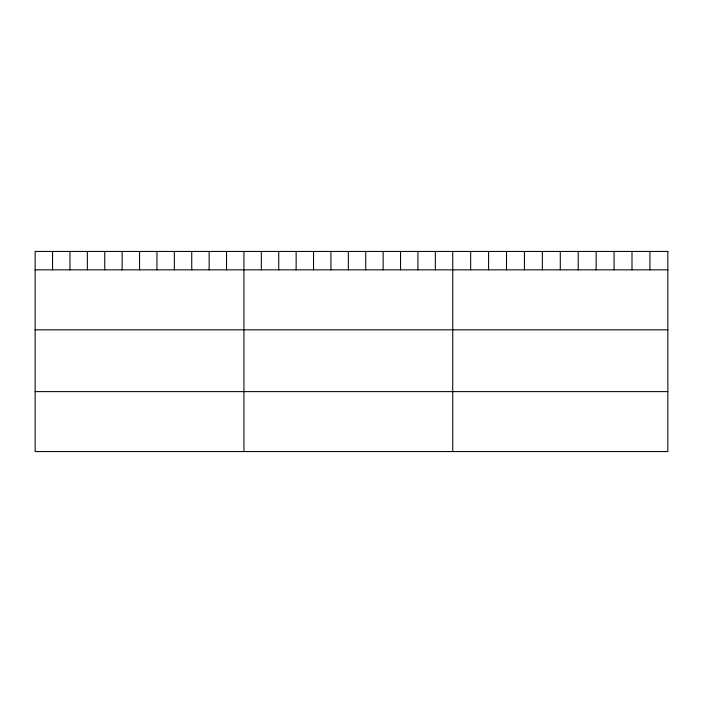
<?xml version="1.0" encoding="UTF-8"?>
<svg xmlns="http://www.w3.org/2000/svg" width="703" height="703" viewBox="0 0 703 703"><rect width="100%" height="100%" fill="white"/><g stroke="black" fill="none" stroke-linecap="round" stroke-linejoin="round"><path stroke-width="1.05" d="M35.15 269.855L667.85 269.855M35.15 329.821L667.85 329.821M35.15 391.606L667.85 391.606M649.923 251.437L649.923 269.855M631.997 251.437L631.997 269.855M614.071 251.437L614.071 269.855M596.144 251.437L596.144 269.855M578.217 251.437L578.217 269.855M560.291 251.437L560.291 269.855M542.365 251.437L542.365 269.855M524.438 251.437L524.438 269.855M506.512 251.437L506.512 269.855M488.585 251.437L488.585 269.855M470.659 251.437L470.659 269.855M452.732 251.437L452.732 451.563M435.333 251.437L435.333 269.855M417.934 251.437L417.934 269.855M400.534 251.437L400.534 269.855M383.135 251.437L383.135 269.855M365.736 251.437L365.736 269.855M348.337 251.437L348.337 269.855M330.937 251.437L330.937 269.855M313.538 251.437L313.538 269.855M296.139 251.437L296.139 269.855M278.74 251.437L278.74 269.855M261.34 251.437L261.34 269.855M243.941 251.437L243.941 451.563M226.542 251.437L226.542 269.855M209.143 251.437L209.143 269.855M191.743 251.437L191.743 269.855M174.344 251.437L174.344 269.855M156.945 251.437L156.945 269.855M139.546 251.437L139.546 269.855M122.146 251.437L122.146 269.855M104.747 251.437L104.747 269.855M87.348 251.437L87.348 269.855M69.948 251.437L69.948 269.855M52.549 251.437L52.549 269.855M667.85 251.437L35.15 251.437L35.15 451.563L667.85 451.563L667.85 251.437"/></g></svg>
